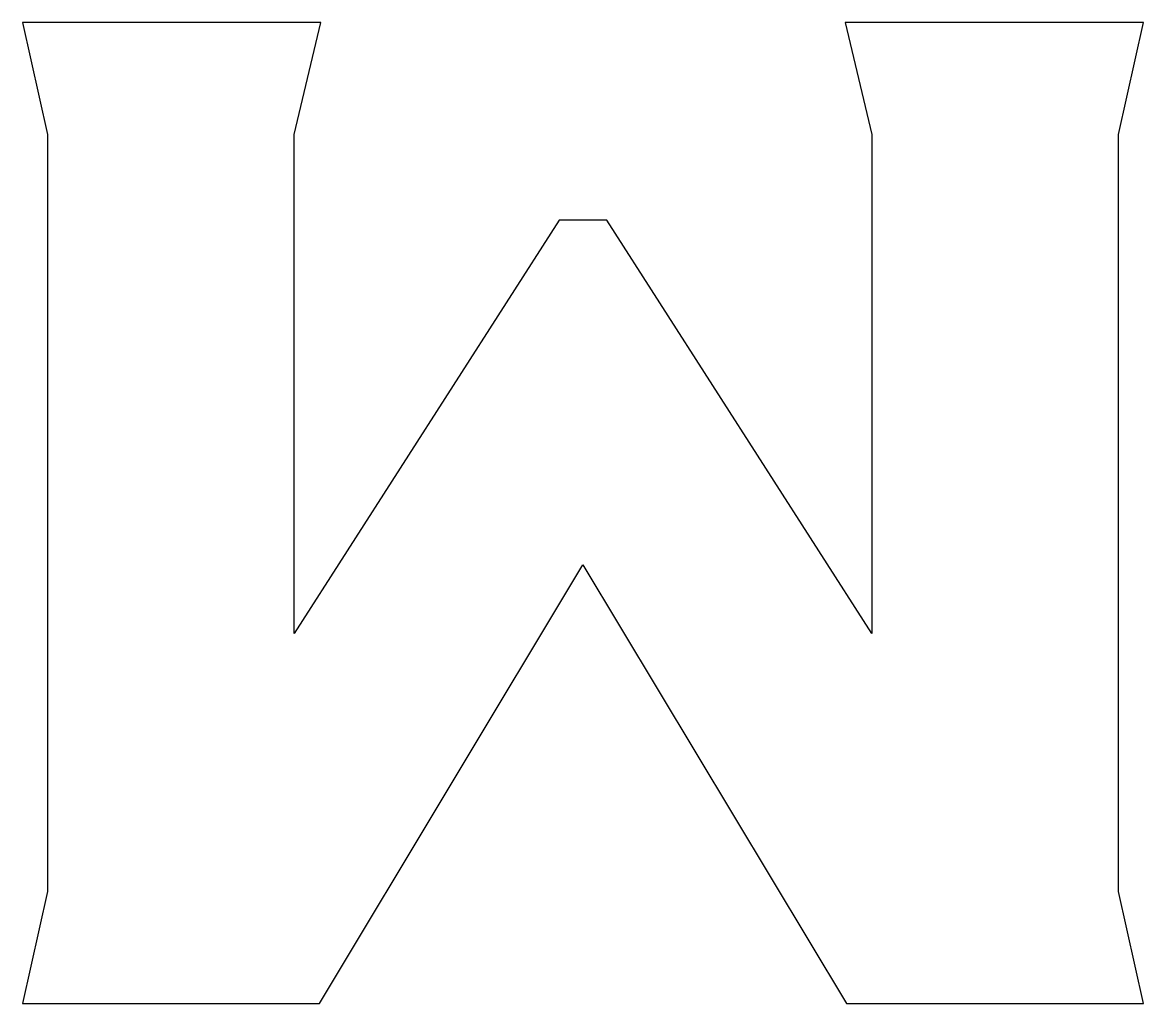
# Model space of a CAD drawing. Extents: x -14 to 240, y -409 to -186.
import ezdxf

# ---------------------------------------------------------------- set-up
doc = ezdxf.new("R2010")
doc.units = 0

msp = doc.modelspace()

# ---------------------------------------------------------------- linework, layer by layer
at = {"layer": 'Layer 1'}
for p, q in [((53.65789, -186.4754), (-13.9449, -186.475)), ((-13.9449, -186.475), (-8.23239, -211.8656)), ((47.6285, -211.866), (53.65789, -186.4754)), ((239.96092, -186.4754), (172.355, -186.475)), ((172.355, -186.475), (178.38856, -211.8656)), ((234.248, -211.866), (239.96092, -186.4754)), ((-8.23239, -211.8656), (-8.23236, -383.253)), ((47.6285, -324.855), (47.6285, -211.866)), ((178.38856, -211.8656), (178.389, -324.855)), ((234.24808, -383.2528), (234.248, -211.866)), ((107.61, -231.227), (47.6285, -324.855)), ((118.403, -231.227), (107.61, -231.227)), ((178.389, -324.855), (118.403, -231.227)), ((53.3415, -408.643), (113.0066, -309.3039)), ((113.0066, -309.3039), (172.6759, -408.643)), ((-8.23236, -383.253), (-13.94487, -408.6432)), ((239.961, -408.643), (234.24808, -383.2528)), ((-13.94487, -408.6432), (53.3415, -408.643)), ((172.6759, -408.643), (239.961, -408.643))]:
    msp.add_line(p, q, dxfattribs=at)

doc.saveas('drawing.dxf')
